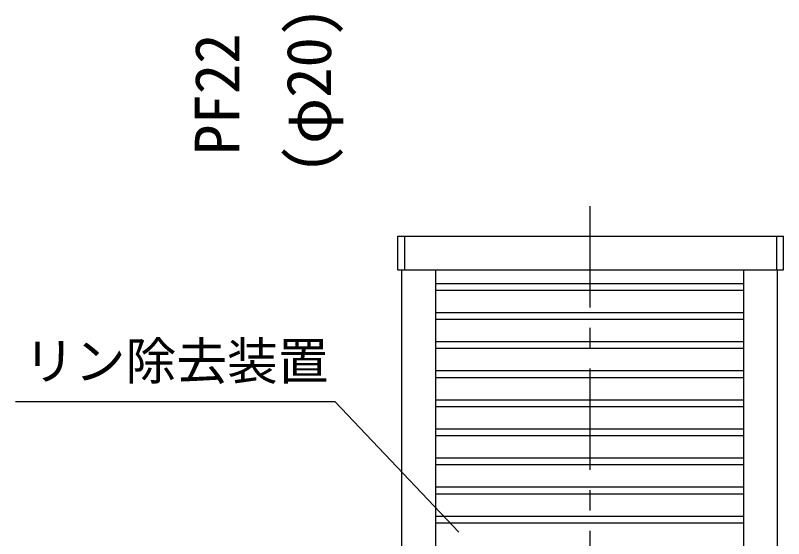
# Model space of a CAD drawing. Units: millimetres, scale not verified. Extents: x -22790 to 8910, y -6308 to 6308.
# Drawn here: x -670 to 466, y 3945 to 4719 of the extents above; entities that cross this region are included whole.
import ezdxf
from ezdxf.enums import TextEntityAlignment as Align

# ---------------------------------------------------------------- set-up
doc = ezdxf.new("R2010")
doc.units = ezdxf.units.MM
doc.header["$LTSCALE"] = 30
doc.linetypes.add('CHAIN1', pattern=[8, 5, -1, 1, -1])
doc.layers.add('0-5_機器', color=3, linetype='Continuous', lineweight=25)
doc.layers.add('0-C_07', color=3, linetype='Continuous', lineweight=25)
doc.styles.add('ＭＳ ゴシック', font='')
doc.styles.get('ＭＳ ゴシック').set_extended_font_data('MS Gothic')

msp = doc.modelspace()

# ---------------------------------------------------------------- linework, layer by layer
at = {"layer": '0-5_機器', "color": 4}
for p, q in [((-197.12, 4147.29), (-669.71, 4147.29)), ((-14.54, 3954.75), (-197.12, 4147.29))]:
    msp.add_line(p, q, dxfattribs=at)
at = {"layer": '0-C_07', "linetype": 'CHAIN1'}
msp.add_line((179.08, 4436.92), (179.08, 3428.4), dxfattribs=at)
at = {"layer": '0-C_07'}
for p, q in [((-104.36, 4342.67), (-104.36, 4392.67)), ((-104.36, 4392.67), (465.64, 4392.67)), ((-94.36, 4342.67), (-94.36, 4392.67)), ((455.64, 4342.67), (455.64, 4392.67)), ((465.64, 4342.67), (465.64, 4392.67)), ((-104.36, 4342.67), (465.64, 4342.67)), ((-98.42, 3530.67), (-98.42, 4342.67)), ((-48.42, 3530.67), (-48.42, 4342.67)), ((406.58, 3530.67), (406.58, 4342.67)), ((456.58, 3530.67), (456.58, 4342.67)), ((-48.42, 4322.67), (406.58, 4322.67)), ((-48.42, 4312.67), (406.58, 4312.67)), ((-48.42, 4279.67), (406.58, 4279.67)), ((-48.42, 4269.67), (406.58, 4269.67)), ((-48.42, 4236.67), (406.58, 4236.67)), ((-48.42, 4226.67), (406.58, 4226.67)), ((-48.42, 4193.67), (406.58, 4193.67)), ((-48.42, 4183.67), (406.58, 4183.67)), ((-48.42, 4150.67), (406.58, 4150.67)), ((-48.42, 4140.67), (406.58, 4140.67)), ((-48.42, 4107.67), (406.58, 4107.67)), ((-48.42, 4097.67), (406.58, 4097.67)), ((-48.42, 4064.67), (406.58, 4064.67)), ((-48.42, 4054.67), (406.58, 4054.67)), ((-48.42, 4021.67), (406.58, 4021.67)), ((-48.42, 4011.67), (406.58, 4011.67)), ((-48.42, 3978.67), (406.58, 3978.67)), ((-48.42, 3968.67), (406.58, 3968.67))]:
    msp.add_line(p, q, dxfattribs=at)

# ---------------------------------------------------------------- texts
at = {"layer": '0-C_07', "color": 4, "style": 'ＭＳ ゴシック'}
for s, p in [('(φ20)', (-183.31, 4483.91)), ('PF22', (-318.85, 4512.66))]:
    msp.add_text(s, height=65.98, rotation=90, dxfattribs=at).set_placement(p, align=Align.BOTTOM_LEFT)
msp.add_text('リン除去装置', height=54.99, dxfattribs=at).set_placement((-657, 4163.88), align=Align.BOTTOM_LEFT)

doc.saveas('drawing.dxf')
